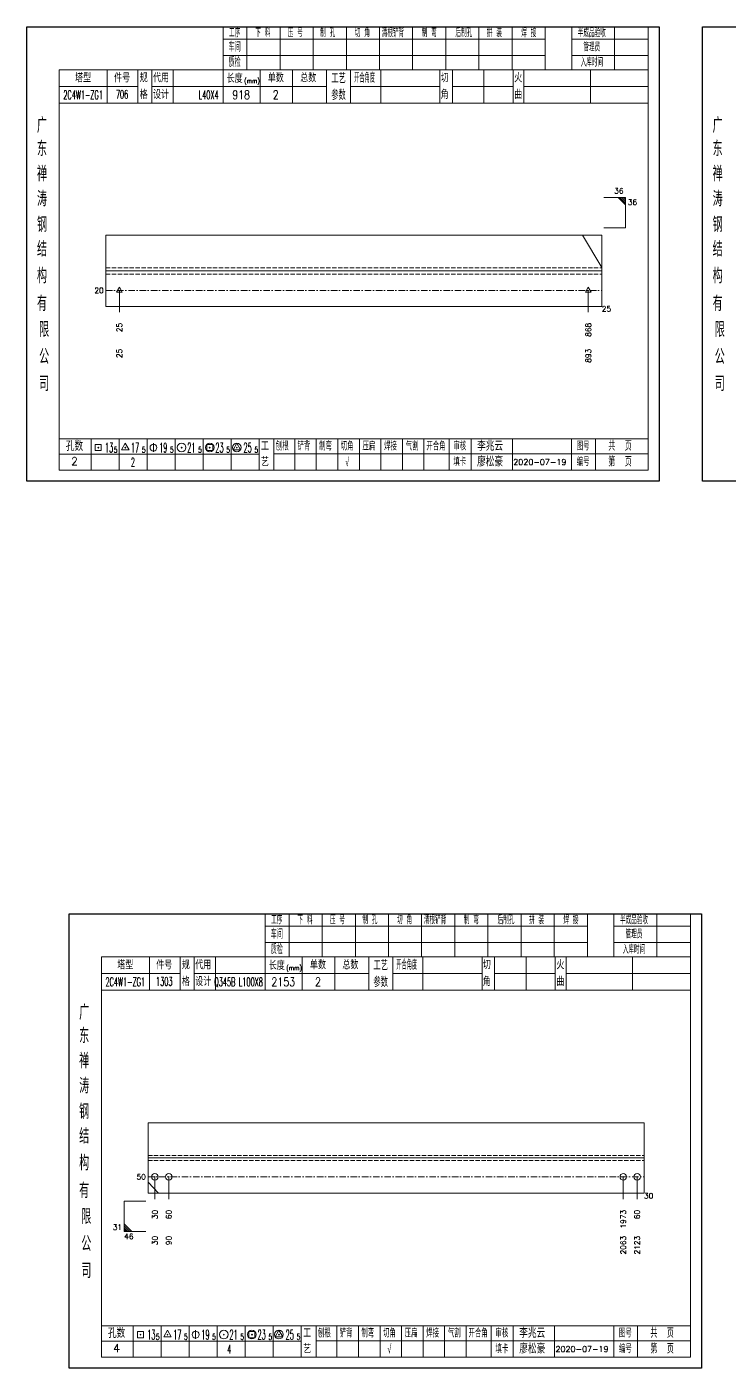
# Model space of a CAD drawing. Extents: x 154981 to 165753, y -86801 to -82885.
# Drawn here: x 157951 to 158275, y -83537 to -82917 of the extents above; entities that cross this region are included whole.
import ezdxf
from ezdxf.enums import TextEntityAlignment as Align

# ---------------------------------------------------------------- set-up
doc = ezdxf.new("R2010")
doc.units = 0
doc.header["$MEASUREMENT"] = 0
doc.linetypes.add('一点画线', pattern=[5.2, 3, -1, 0.2, -1])
doc.linetypes.add('虚线', pattern=[2.75, 2, -0.75])
doc.layers.get('0').update_dxf_attribs({"linetype": 'CONTINUOUS', "lineweight": 25})
for name, color, linetype, lineweight in [('1', 7, 'CONTINUOUS', 25), ('4', 7, 'CONTINUOUS', 25), ('5', 7, 'CONTINUOUS', 25)]:
    doc.layers.add(name, color=color, linetype=linetype, lineweight=lineweight)
doc.styles.get("Standard").update_dxf_attribs({"font": 'simplex.shx', "width": 0.7, "height": 3, "bigfont": 'gbhzfs.shx'})

# ---------------------------------------------------------------- blocks, each defined once
blk = doc.blocks.new('孔17.5')
at = {"layer": '5', "color": 7, "linetype": 'Continuous', "lineweight": 13}
for p, q in [((0, 1), (-0.866, -0.5)), ((-0.1, -0.1), (0.1, 0.1)), ((0.1, -0.1), (-0.1, 0.1)), ((0.866, -0.5), (0, 1)), ((-0.866, -0.5), (0.866, -0.5))]:
    blk.add_line(p, q, dxfattribs=at)
blk = doc.blocks.new('孔21.5')
at = {"layer": '5', "color": 7, "linetype": 'Continuous', "lineweight": 13}
for p, q in [((-0.1, -0.1), (0.1, 0.1)), ((0.1, -0.1), (-0.1, 0.1))]:
    blk.add_line(p, q, dxfattribs=at)
blk.add_circle((0, 0), 1, dxfattribs=at)
blk = doc.blocks.new('CTJGK')
at = {"color": 6, "linetype": 'Continuous'}
for p, q in [((0, 209.97), (292.13, 209.97)), ((0, 0), (0, 209.97)), ((292.13, 209.97), (292.13, 0)), ((292.13, 0), (0, 0))]:
    blk.add_line(p, q, dxfattribs=at)

msp = doc.modelspace()

# ---------------------------------------------------------------- linework, layer by layer
at = {"color": 7, "linetype": 'Continuous', "lineweight": 13}
for p, q in [((158227.39666, -82995.52383), (158217.39666, -82995.52383)), ((158223.89666, -82995.52383), (158227.39666, -82999.02383)), ((158224.77166, -82995.52383), (158227.39666, -82998.14883)), ((158225.64666, -82995.52383), (158227.39666, -82997.27383)), ((158226.52166, -82995.52383), (158227.39666, -82996.39883)), ((158227.39666, -83009.52383), (158227.39666, -82995.52383)), ((158227.39666, -83009.52383), (158217.39666, -83009.52383)), ((158216.39666, -83027.87383), (158207.41117, -83013.02383)), ((157993.50659, -83038.52383), (157993.50659, -83048.52383)), ((158210.15674, -83038.52383), (158210.15674, -83048.52383)), ((158009.93937, -83448.19383), (158009.93937, -83458.49383)), ((158016.32479, -83448.19383), (158016.32479, -83458.49383)), ((158226.29854, -83448.19383), (158226.29854, -83458.49383)), ((158232.68396, -83448.19383), (158232.68396, -83458.49383)), ((158006.74666, -83450.67183), (158011.64215, -83455.69383)), ((157995.74666, -83459.49383), (158005.74666, -83459.49383)), ((157995.74666, -83459.49383), (157995.74666, -83473.49383)), ((157999.24666, -83473.49383), (157995.74666, -83469.99383)), ((157998.37166, -83473.49383), (157995.74666, -83470.86883)), ((157997.49666, -83473.49383), (157995.74666, -83471.74383)), ((157996.62166, -83473.49383), (157995.74666, -83472.61883)), ((157995.74666, -83473.49383), (158005.74666, -83473.49383))]:
    msp.add_line(p, q, dxfattribs=at)
at = {"color": 7, "linetype": 'Continuous', "lineweight": 18}
for p, q in [((157987.26666, -83013.02383), (157987.26666, -83046.02383)), ((157987.26666, -83013.02383), (158216.39666, -83013.02383)), ((158216.39666, -83013.02383), (158216.39666, -83046.02383)), ((157987.26666, -83029.52383), (158216.39666, -83029.52383)), ((158006.74666, -83423.29383), (158006.74666, -83455.69383)), ((158006.74666, -83423.29383), (158235.87666, -83423.29383)), ((158235.87666, -83423.29383), (158235.87666, -83455.69383)), ((158006.74666, -83439.49383), (158235.87666, -83439.49383))]:
    msp.add_line(p, q, dxfattribs=at)
at = {"color": 6, "linetype": '虚线', "lineweight": 18}
for p, q in [((157987.26666, -83028.02383), (158216.39666, -83028.02383)), ((157987.26666, -83031.02383), (158216.39666, -83031.02383)), ((158006.74666, -83438.29383), (158235.87666, -83438.29383)), ((158006.74666, -83440.69383), (158235.87666, -83440.69383))]:
    msp.add_line(p, q, dxfattribs=at)
at = {"color": 1, "linetype": '一点画线', "lineweight": 13}
for p, q in [((157987.26666, -83038.52383), (158216.39666, -83038.52383)), ((158006.74666, -83448.19383), (158235.87666, -83448.19383))]:
    msp.add_line(p, q, dxfattribs=at)
at = {"layer": '1', "color": 7, "linetype": 'Continuous', "lineweight": 18}
for p, q in [((157987.26666, -83046.02383), (158216.39666, -83046.02383)), ((158006.74666, -83455.69383), (158235.87666, -83455.69383))]:
    msp.add_line(p, q, dxfattribs=at)
at = {"layer": '4', "color": 1, "linetype": 'Continuous', "lineweight": 18}
for p, q in [((157950.76666, -82916.69733), (157950.76666, -83126.66733)), ((158242.89666, -82916.69733), (157950.76666, -82916.69733)), ((158041.39666, -82916.69733), (158041.39666, -82936.53733)), ((158052.42666, -82916.69733), (158052.42666, -82936.55733)), ((158067.73666, -82916.69733), (158067.73666, -82936.55733)), ((158083.05666, -82916.69733), (158083.05666, -82936.55733)), ((158098.36666, -82916.69733), (158098.36666, -82936.55733)), ((158113.67666, -82916.69733), (158113.67666, -82936.55733)), ((158128.98666, -82916.69733), (158128.98666, -82936.55733)), ((158144.30666, -82916.69733), (158144.30666, -82936.55733)), ((158159.61666, -82916.69733), (158159.61666, -82936.55733)), ((158174.92666, -82916.69733), (158174.92666, -82936.55733)), ((158190.23666, -82916.69733), (158190.23666, -82936.53733)), ((158190.23666, -82916.69733), (158190.23666, -82936.55733)), ((158202.51666, -82916.69733), (158202.51666, -82936.55733)), ((158222.26666, -82916.69733), (158222.26666, -82936.55733)), ((158237.84666, -82916.69733), (158237.84666, -82936.55733)), ((158242.89666, -82946.49733), (158242.89666, -82916.69733)), ((158262.89666, -82916.69733), (158262.89666, -83126.66733)), ((158555.02666, -82916.69733), (158262.89666, -82916.69733)), ((158190.23666, -82922.42733), (158041.39666, -82922.42733)), ((158237.84666, -82922.42733), (158202.51666, -82922.42733)), ((158190.23666, -82929.90733), (158041.39666, -82929.90733)), ((158237.84666, -82929.90733), (158202.51666, -82929.90733)), ((157965.77666, -82936.55733), (157965.77666, -83121.61733)), ((158237.84666, -82936.55733), (157965.77666, -82936.55733)), ((157987.89666, -82936.54733), (157987.89666, -82951.96733)), ((158002.04666, -82951.96733), (158002.04666, -82936.55733)), ((158008.54666, -82951.96733), (158008.54666, -82936.55733)), ((158018.41666, -82936.55733), (158018.41666, -82951.96733)), ((158041.39666, -82936.53733), (158041.39666, -82951.96733)), ((158058.51666, -82936.55733), (158058.51666, -82951.96733)), ((158073.56666, -82936.55733), (158073.56666, -82951.96733)), ((158089.26666, -82936.55733), (158089.26666, -82951.96733)), ((158100.32666, -82936.55733), (158100.32666, -82951.96733)), ((158114.27666, -82936.55733), (158114.27666, -82951.96733)), ((158141.57666, -82936.55733), (158141.57666, -82951.96733)), ((158147.33666, -82936.55733), (158147.33666, -82951.96733)), ((158161.95666, -82936.55733), (158161.95666, -82951.96733)), ((158175.41666, -82936.55733), (158175.41666, -82951.96733)), ((158180.40666, -82936.55733), (158180.40666, -82951.96733)), ((158211.14666, -82936.55733), (158211.14666, -82951.96733)), ((158237.84666, -83121.61733), (158237.84666, -82936.55733)), ((158002.04666, -82944.31733), (157965.77666, -82944.31733)), ((158089.26666, -82944.26733), (158008.54666, -82944.26733)), ((158100.32666, -82944.26733), (158141.57666, -82944.26733)), ((158147.33666, -82944.26733), (158175.41666, -82944.26733)), ((158180.40666, -82944.26733), (158238.02666, -82944.26733)), ((158242.89666, -83126.66733), (158242.89666, -82946.49733)), ((158238.02666, -82951.96733), (157965.77666, -82951.96733)), ((157965.77666, -83107.08733), (158237.84666, -83107.08733)), ((157980.46666, -83107.08733), (157980.46666, -83121.61733)), ((157993.39666, -83121.61733), (157993.39666, -83107.08733)), ((158006.32666, -83107.08733), (158006.32666, -83121.61733)), ((158019.24666, -83121.61733), (158019.24666, -83107.08733)), ((158032.17666, -83107.08733), (158032.17666, -83121.61733)), ((158045.10666, -83121.61733), (158045.10666, -83107.08733)), ((158058.02666, -83121.61733), (158058.02666, -83107.08733)), ((158064.89666, -83121.61733), (158064.89666, -83107.08733)), ((158074.55666, -83121.61733), (158074.55666, -83107.08733)), ((158084.49666, -83121.61733), (158084.49666, -83107.08733)), ((158094.43666, -83121.61733), (158094.43666, -83107.08733)), ((158104.38666, -83121.61733), (158104.38666, -83107.08733)), ((158114.32666, -83121.61733), (158114.32666, -83107.08733)), ((158124.26666, -83121.61733), (158124.26666, -83107.08733)), ((158134.21666, -83121.61733), (158134.21666, -83107.08733)), ((158145.85666, -83121.61733), (158145.85666, -83107.08733)), ((158156.00666, -83121.61733), (158156.00666, -83107.08733)), ((158175.06666, -83121.61733), (158175.06666, -83107.08733)), ((158202.44666, -83121.61733), (158202.44666, -83107.08733)), ((158213.40666, -83121.61733), (158213.40666, -83107.08733)), ((158058.02666, -83114.21733), (157965.77666, -83114.21733)), ((158064.85666, -83114.05733), (158237.84666, -83114.05733)), ((157950.76666, -83126.66733), (158242.89666, -83126.66733)), ((157965.77666, -83121.61733), (158237.84666, -83121.61733)), ((158262.89666, -83126.66733), (158555.02666, -83126.66733)), ((157970.24666, -83326.66733), (157970.24666, -83536.63733)), ((158262.37666, -83326.66733), (157970.24666, -83326.66733)), ((158060.87666, -83326.66733), (158060.87666, -83346.50733)), ((158071.90666, -83326.66733), (158071.90666, -83346.52733)), ((158087.21666, -83326.66733), (158087.21666, -83346.52733)), ((158102.53666, -83326.66733), (158102.53666, -83346.52733)), ((158117.84666, -83326.66733), (158117.84666, -83346.52733)), ((158133.15666, -83326.66733), (158133.15666, -83346.52733)), ((158148.46666, -83326.66733), (158148.46666, -83346.52733)), ((158163.78666, -83326.66733), (158163.78666, -83346.52733)), ((158179.09666, -83326.66733), (158179.09666, -83346.52733)), ((158194.40666, -83326.66733), (158194.40666, -83346.52733)), ((158209.71666, -83326.66733), (158209.71666, -83346.50733)), ((158209.71666, -83326.66733), (158209.71666, -83346.52733)), ((158221.99666, -83326.66733), (158221.99666, -83346.52733)), ((158241.74666, -83326.66733), (158241.74666, -83346.52733)), ((158257.32666, -83326.66733), (158257.32666, -83346.52733)), ((158262.37666, -83356.46733), (158262.37666, -83326.66733)), ((158209.71666, -83332.39733), (158060.87666, -83332.39733)), ((158257.32666, -83332.39733), (158221.99666, -83332.39733)), ((158209.71666, -83339.87733), (158060.87666, -83339.87733)), ((158257.32666, -83339.87733), (158221.99666, -83339.87733)), ((157985.25666, -83346.52733), (157985.25666, -83531.58733)), ((158257.32666, -83346.52733), (157985.25666, -83346.52733)), ((158007.37666, -83346.51733), (158007.37666, -83361.93733)), ((158021.52666, -83361.93733), (158021.52666, -83346.52733)), ((158028.02666, -83361.93733), (158028.02666, -83346.52733)), ((158037.89666, -83346.52733), (158037.89666, -83361.93733)), ((158060.87666, -83346.50733), (158060.87666, -83361.93733)), ((158077.99666, -83346.52733), (158077.99666, -83361.93733)), ((158093.04666, -83346.52733), (158093.04666, -83361.93733)), ((158108.74666, -83346.52733), (158108.74666, -83361.93733)), ((158119.80666, -83346.52733), (158119.80666, -83361.93733)), ((158133.75666, -83346.52733), (158133.75666, -83361.93733)), ((158161.05666, -83346.52733), (158161.05666, -83361.93733)), ((158166.81666, -83346.52733), (158166.81666, -83361.93733)), ((158181.43666, -83346.52733), (158181.43666, -83361.93733)), ((158194.89666, -83346.52733), (158194.89666, -83361.93733)), ((158199.88666, -83346.52733), (158199.88666, -83361.93733)), ((158230.62666, -83346.52733), (158230.62666, -83361.93733)), ((158257.32666, -83531.58733), (158257.32666, -83346.52733)), ((158021.52666, -83354.28733), (157985.25666, -83354.28733)), ((158108.74666, -83354.23733), (158028.02666, -83354.23733)), ((158119.80666, -83354.23733), (158161.05666, -83354.23733)), ((158166.81666, -83354.23733), (158194.89666, -83354.23733)), ((158199.88666, -83354.23733), (158257.50666, -83354.23733)), ((158262.37666, -83536.63733), (158262.37666, -83356.46733)), ((158257.50666, -83361.93733), (157985.25666, -83361.93733)), ((157985.25666, -83517.05733), (158257.32666, -83517.05733)), ((157999.94666, -83517.05733), (157999.94666, -83531.58733)), ((158012.87666, -83531.58733), (158012.87666, -83517.05733)), ((158025.80666, -83517.05733), (158025.80666, -83531.58733)), ((158038.72666, -83531.58733), (158038.72666, -83517.05733)), ((158051.65666, -83517.05733), (158051.65666, -83531.58733)), ((158064.58666, -83531.58733), (158064.58666, -83517.05733)), ((158077.50666, -83531.58733), (158077.50666, -83517.05733)), ((158084.37666, -83531.58733), (158084.37666, -83517.05733)), ((158094.03666, -83531.58733), (158094.03666, -83517.05733)), ((158103.97666, -83531.58733), (158103.97666, -83517.05733)), ((158113.91666, -83531.58733), (158113.91666, -83517.05733)), ((158123.86666, -83531.58733), (158123.86666, -83517.05733)), ((158133.80666, -83531.58733), (158133.80666, -83517.05733)), ((158143.74666, -83531.58733), (158143.74666, -83517.05733)), ((158153.69666, -83531.58733), (158153.69666, -83517.05733)), ((158165.33666, -83531.58733), (158165.33666, -83517.05733)), ((158175.48666, -83531.58733), (158175.48666, -83517.05733)), ((158194.54666, -83531.58733), (158194.54666, -83517.05733)), ((158221.92666, -83531.58733), (158221.92666, -83517.05733)), ((158232.88666, -83531.58733), (158232.88666, -83517.05733)), ((158077.50666, -83524.18733), (157985.25666, -83524.18733)), ((158084.33666, -83524.02733), (158257.32666, -83524.02733)), ((157970.24666, -83536.63733), (158262.37666, -83536.63733)), ((157985.25666, -83531.58733), (158257.32666, -83531.58733))]:
    msp.add_line(p, q, dxfattribs=at)
at = {"layer": '4', "color": 7, "linetype": 'Continuous', "lineweight": 13}
for p, q in [((157982.35266, -83112.58133), (157982.35266, -83109.75333)), ((157982.35266, -83109.75333), (157985.18066, -83109.75333)), ((157985.18066, -83112.58133), (157982.35266, -83112.58133)), ((157983.56666, -83111.36733), (157983.96666, -83110.96733)), ((157983.96666, -83111.36733), (157983.56666, -83110.96733)), ((157985.18066, -83109.75333), (157985.18066, -83112.58133)), ((157996.26666, -83109.16733), (157994.53466, -83112.16733)), ((157994.53466, -83112.16733), (157997.99866, -83112.16733)), ((157996.06666, -83111.36733), (157996.46666, -83110.96733)), ((157996.46666, -83111.36733), (157996.06666, -83110.96733)), ((157997.99866, -83112.16733), (157996.26666, -83109.16733)), ((158009.26666, -83109.16733), (158009.26666, -83113.16733)), ((158022.06666, -83111.36733), (158022.46666, -83110.96733)), ((158022.46666, -83111.36733), (158022.06666, -83110.96733)), ((158033.85266, -83112.58133), (158033.85266, -83109.75333)), ((158033.85266, -83109.75333), (158036.68066, -83109.75333)), ((158036.68066, -83112.58133), (158033.85266, -83112.58133)), ((158035.06666, -83111.36733), (158035.46666, -83110.96733)), ((158035.46666, -83111.36733), (158035.06666, -83110.96733)), ((158036.68066, -83109.75333), (158036.68066, -83112.58133)), ((158047.76666, -83109.16733), (158046.03466, -83112.16733)), ((158046.03466, -83112.16733), (158049.49866, -83112.16733)), ((158047.56666, -83111.36733), (158047.96666, -83110.96733)), ((158047.96666, -83111.36733), (158047.56666, -83110.96733)), ((158049.49866, -83112.16733), (158047.76666, -83109.16733)), ((158001.83266, -83522.55133), (158001.83266, -83519.72333)), ((158001.83266, -83519.72333), (158004.66066, -83519.72333)), ((158004.66066, -83522.55133), (158001.83266, -83522.55133)), ((158003.04666, -83521.33733), (158003.44666, -83520.93733)), ((158003.44666, -83521.33733), (158003.04666, -83520.93733)), ((158004.66066, -83519.72333), (158004.66066, -83522.55133)), ((158015.74666, -83519.13733), (158014.01466, -83522.13733)), ((158014.01466, -83522.13733), (158017.47866, -83522.13733)), ((158015.54666, -83521.33733), (158015.94666, -83520.93733)), ((158015.94666, -83521.33733), (158015.54666, -83520.93733)), ((158017.47866, -83522.13733), (158015.74666, -83519.13733)), ((158028.74666, -83519.13733), (158028.74666, -83523.13733)), ((158041.54666, -83521.33733), (158041.94666, -83520.93733)), ((158041.94666, -83521.33733), (158041.54666, -83520.93733)), ((158053.33266, -83522.55133), (158053.33266, -83519.72333)), ((158053.33266, -83519.72333), (158056.16066, -83519.72333)), ((158056.16066, -83522.55133), (158053.33266, -83522.55133)), ((158054.54666, -83521.33733), (158054.94666, -83520.93733)), ((158054.94666, -83521.33733), (158054.54666, -83520.93733)), ((158056.16066, -83519.72333), (158056.16066, -83522.55133)), ((158067.24666, -83519.13733), (158065.51466, -83522.13733)), ((158065.51466, -83522.13733), (158068.97866, -83522.13733)), ((158067.04666, -83521.33733), (158067.44666, -83520.93733)), ((158067.44666, -83521.33733), (158067.04666, -83520.93733)), ((158068.97866, -83522.13733), (158067.24666, -83519.13733))]:
    msp.add_line(p, q, dxfattribs=at)
for centre, radius in [((158009.26666, -83111.16733), 1.6), ((158022.26666, -83111.16733), 2), ((158035.26666, -83111.16733), 2), ((158047.76666, -83111.16733), 2), ((158028.74666, -83521.13733), 1.6), ((158041.74666, -83521.13733), 2), ((158054.74666, -83521.13733), 2), ((158067.24666, -83521.13733), 2)]:
    msp.add_circle(centre, radius, dxfattribs=at)

# ---------------------------------------------------------------- block references
at = {"color": 0, "linetype": 'Continuous'}
for p in [(157950.76666, -83126.66733), (158262.89666, -83126.66733), (157970.24666, -83536.63733)]:
    msp.add_blockref('CTJGK', p, dxfattribs=at)
at = {"layer": '1', "color": 4, "linetype": 'Continuous', "lineweight": 9, "xscale": 1.5, "yscale": 1.5, "zscale": 1.5}
for name, p in [('孔17.5', (157993.50659, -83038.52383)), ('孔17.5', (158210.15674, -83038.52383)), ('孔21.5', (158009.93937, -83448.19383)), ('孔21.5', (158016.32479, -83448.19383)), ('孔21.5', (158226.29854, -83448.19383)), ('孔21.5', (158232.68396, -83448.19383))]:
    msp.add_blockref(name, p, dxfattribs=at)

# ---------------------------------------------------------------- texts
at = {"color": 7, "linetype": 'Continuous', "lineweight": 13}
for s, p in [('36', (158226.39666, -82994.52383)), ('31', (157994.74666, -83473.49383))]:
    msp.add_text(s, height=2.5, dxfattribs=at).set_placement(p, align=Align.BOTTOM_RIGHT)
for s, p in [('36', (158228.39666, -82996.52383)), ('46', (157995.74666, -83474.49383))]:
    msp.add_text(s, height=2.5, dxfattribs=at).set_placement(p, align=Align.TOP_LEFT)
for s, p in [('20', (157986.26666, -83038.52383)), ('50', (158005.74666, -83448.19383))]:
    msp.add_text(s, height=2.5, dxfattribs=at).set_placement(p, align=Align.MIDDLE_RIGHT)
at = {"layer": '1', "color": 7, "linetype": 'Continuous', "lineweight": 13}
for s, p in [('25', (158216.39666, -83047.02383)), ('30', (158235.87666, -83456.99383))]:
    msp.add_text(s, height=2.5, dxfattribs=at).set_placement(p, align=Align.MIDDLE_LEFT)
at = {"layer": '1', "color": 4, "linetype": 'Continuous', "lineweight": 9}
for s, p in [('25', (157993.50659, -83053.52383)), ('868', (158210.15674, -83053.52383)), ('30', (158009.93937, -83463.49383)), ('60', (158016.32479, -83463.49383)), ('1973', (158226.29854, -83463.49383)), ('60', (158232.68396, -83463.49383))]:
    msp.add_text(s, height=2.5, rotation=90, dxfattribs=at).set_placement(p, align=Align.MIDDLE_RIGHT)
at = {"layer": '1', "color": 7, "linetype": 'Continuous', "lineweight": 13}
for s, p in [('25', (157993.50659, -83065.52383)), ('893', (158210.15674, -83065.52383)), ('30', (158009.93937, -83475.49383)), ('90', (158016.32479, -83475.49383)), ('2063', (158226.29854, -83475.49383)), ('2123', (158232.68396, -83475.49383))]:
    msp.add_text(s, height=2.5, rotation=90, dxfattribs=at).set_placement(p, align=Align.MIDDLE_RIGHT)
at = {"layer": '4', "color": 1, "linetype": 'Continuous', "lineweight": 25}
for s, height, width, p in [('工序', 3.7, 0.7, (158046.76666, -82919.56733)), ('下 料', 3.7, 0.7, (158059.76666, -82919.56733)), ('压 号', 3.7, 0.7, (158074.76666, -82919.56733)), ('制 孔', 3.7, 0.7, (158089.76666, -82919.56733)), ('切 角', 3.7, 0.7, (158105.76666, -82919.56733)), ('清根铲背 ', 3.7, 0.7, (158120.76666, -82919.56733)), (' 制 弯', 3.7, 0.7, (158135.76666, -82919.56733)), (' 后制孔', 3.7, 0.7, (158151.76666, -82919.56733)), ('拼 装', 3.7, 0.7, (158166.76666, -82919.56733)), (' 焊 接', 3.7, 0.7, (158181.76666, -82919.56733)), ('半成品验收', 3.7, 0.7, (158211.76666, -82919.56733)), ('车间', 4, 0.7, (158046.76666, -82926.16733)), ('管理员', 3.7, 0.7, (158211.76666, -82926.16733)), ('质检', 4, 0.7, (158046.76666, -82933.22733)), ('入库时间', 3.7, 0.7, (158211.76666, -82933.22733)), ('(mm)', 2.24, 0.7, (158054.76666, -82941.66733)), ('工艺', 4.8, 0.7, (158094.76666, -82940.40733)), ('开合角度', 4, 0.6, (158106.76666, -82940.40733)), ('2C4W1-ZG1', 4, 0.5, (157976.76666, -82948.14733)), ('706', 4, 0.5, (157994.76666, -82947.89733)), ('L40X4', 4, 0.5, (158034.76666, -82948.16733)), ('918', 4, 0.8, (158049.76666, -82948.11733)), ('2', 4, 0.8, (158065.76666, -82948.11733)), ('参数', 4.8, 0.7, (158094.76666, -82948.11733)), ('广', 6.96, 0.7, (157957.76666, -82962.19733)), ('广', 6.96, 0.7, (158269.89666, -82962.19733)), ('东', 6.96, 0.7, (157957.76666, -82972.98733)), ('东', 6.96, 0.7, (158269.89666, -82972.98733)), ('禅', 6.96, 0.7, (157957.76666, -82984.57733)), ('禅', 6.96, 0.7, (158269.89666, -82984.57733)), ('涛', 6.96, 0.7, (157957.76666, -82996.17733)), ('涛', 6.96, 0.7, (158269.89666, -82996.17733)), ('钢', 6.96, 0.7, (157957.76666, -83008.06733)), ('钢', 6.96, 0.7, (158269.89666, -83008.06733)), ('结', 6.96, 0.7, (157957.76666, -83019.37733)), ('结', 6.96, 0.7, (158269.89666, -83019.37733)), ('构', 6.96, 0.7, (157957.76666, -83031.75733)), ('构', 6.96, 0.7, (158269.89666, -83031.75733)), ('有', 6.96, 0.7, (157957.76666, -83044.56733)), ('有', 6.96, 0.7, (158269.89666, -83044.56733)), ('限', 6.96, 0.7, (157958.76666, -83056.56733)), ('限', 6.96, 0.7, (158270.89666, -83056.56733)), ('公', 6.96, 0.7, (157958.76666, -83069.10733)), ('公', 6.96, 0.7, (158270.89666, -83069.10733)), ('司', 6.96, 0.7, (157958.76666, -83081.58733)), ('司', 6.96, 0.7, (158270.89666, -83081.58733)), ('13', 4.47, 0.5, (157988.76666, -83111.16733)), ('17', 4.47, 0.5, (158000.76666, -83111.16733)), ('19', 4.47, 0.5, (158013.76666, -83111.16733)), ('21', 4.47, 0.5, (158026.76666, -83111.16733)), ('23', 4.47, 0.5, (158039.76666, -83111.16733)), ('25', 4.47, 0.5, (158052.76666, -83111.16733)), ('刨根', 3.7, 0.8, (158068.76666, -83110.56733)), ('铲背', 3.7, 0.8, (158078.76666, -83110.56733)), ('制弯', 3.7, 0.8, (158088.76666, -83110.56733)), ('切角', 3.7, 0.8, (158098.76666, -83110.56733)), ('压扁', 3.7, 0.8, (158108.76666, -83110.56733)), ('焊接', 3.7, 0.8, (158118.76666, -83110.56733)), ('气割', 3.7, 0.8, (158128.76666, -83110.56733)), ('开合角', 3.7, 0.8, (158139.76666, -83110.56733)), ('审核', 3.7, 0.8, (158150.76666, -83110.56733)), ('图号', 3.7, 0.8, (158207.76666, -83110.56733)), ('共  页', 4, 0.8, (158224.76666, -83110.56733)), ('5', 2.68, 0.6, (157991.76666, -83112.16733)), ('5', 2.68, 0.6, (158004.76666, -83112.16733)), ('5', 2.68, 0.6, (158017.76666, -83112.16733)), ('5', 2.68, 0.6, (158030.76666, -83112.16733)), ('5', 2.68, 0.6, (158043.76666, -83112.16733)), ('5', 2.68, 0.6, (158056.76666, -83112.16733)), ('√', 4, 0.6, (158098.76666, -83117.83733)), ('2', 4, 0.5, (157999.76666, -83117.91733)), ('填卡', 3.7, 0.8, (158150.76666, -83117.83733)), ('编号', 3.7, 0.8, (158207.76666, -83117.83733)), ('第  页', 4, 0.8, (158224.76666, -83117.83733)), ('工序', 3.7, 0.7, (158066.24666, -83329.53733)), ('下 料', 3.7, 0.7, (158079.24666, -83329.53733)), ('压 号', 3.7, 0.7, (158094.24666, -83329.53733)), ('制 孔', 3.7, 0.7, (158109.24666, -83329.53733)), ('切 角', 3.7, 0.7, (158125.24666, -83329.53733)), ('清根铲背 ', 3.7, 0.7, (158140.24666, -83329.53733)), (' 制 弯', 3.7, 0.7, (158155.24666, -83329.53733)), (' 后制孔', 3.7, 0.7, (158171.24666, -83329.53733)), ('拼 装', 3.7, 0.7, (158186.24666, -83329.53733)), (' 焊 接', 3.7, 0.7, (158201.24666, -83329.53733)), ('半成品验收', 3.7, 0.7, (158231.24666, -83329.53733)), ('车间', 4, 0.7, (158066.24666, -83336.13733)), ('管理员', 3.7, 0.7, (158231.24666, -83336.13733)), ('质检', 4, 0.7, (158066.24666, -83343.19733)), ('入库时间', 3.7, 0.7, (158231.24666, -83343.19733)), ('(mm)', 2.24, 0.7, (158074.24666, -83351.63733)), ('工艺', 4.8, 0.7, (158114.24666, -83350.37733)), ('开合角度', 4, 0.6, (158126.24666, -83350.37733)), ('2C4W1-ZG1', 4, 0.5, (157996.24666, -83358.11733)), ('1303', 4, 0.5, (158014.24666, -83357.86733)), ('Q345B', 4, 0.5, (158042.24666, -83358.13733)), ('L100X8', 4, 0.5, (158054.24666, -83358.13733)), ('2153', 4, 0.8, (158069.24666, -83358.08733)), ('2', 4, 0.8, (158085.24666, -83358.08733)), ('参数', 4.8, 0.7, (158114.24666, -83358.08733)), ('广', 6.96, 0.7, (157977.24666, -83372.16733)), ('东', 6.96, 0.7, (157977.24666, -83382.95733)), ('禅', 6.96, 0.7, (157977.24666, -83394.54733)), ('涛', 6.96, 0.7, (157977.24666, -83406.14733)), ('钢', 6.96, 0.7, (157977.24666, -83418.03733)), ('结', 6.96, 0.7, (157977.24666, -83429.34733)), ('构', 6.96, 0.7, (157977.24666, -83441.72733)), ('有', 6.96, 0.7, (157977.24666, -83454.53733)), ('限', 6.96, 0.7, (157978.24666, -83466.53733)), ('公', 6.96, 0.7, (157978.24666, -83479.07733)), ('司', 6.96, 0.7, (157978.24666, -83491.55733)), ('刨根', 3.7, 0.8, (158088.24666, -83520.53733)), ('铲背', 3.7, 0.8, (158098.24666, -83520.53733)), ('制弯', 3.7, 0.8, (158108.24666, -83520.53733)), ('切角', 3.7, 0.8, (158118.24666, -83520.53733)), ('焊接', 3.7, 0.8, (158138.24666, -83520.53733)), ('气割', 3.7, 0.8, (158148.24666, -83520.53733)), ('开合角', 3.7, 0.8, (158159.24666, -83520.53733)), ('审核', 3.7, 0.8, (158170.24666, -83520.53733)), ('共  页', 4, 0.8, (158244.24666, -83520.53733)), ('13', 4.47, 0.5, (158008.24666, -83521.13733)), ('5', 2.68, 0.6, (158011.24666, -83522.13733)), ('17', 4.47, 0.5, (158020.24666, -83521.13733)), ('5', 2.68, 0.6, (158024.24666, -83522.13733)), ('19', 4.47, 0.5, (158033.24666, -83521.13733)), ('5', 2.68, 0.6, (158037.24666, -83522.13733)), ('21', 4.47, 0.5, (158046.24666, -83521.13733)), ('5', 2.68, 0.6, (158050.24666, -83522.13733)), ('23', 4.47, 0.5, (158059.24666, -83521.13733)), ('5', 2.68, 0.6, (158063.24666, -83522.13733)), ('25', 4.47, 0.5, (158072.24666, -83521.13733)), ('5', 2.68, 0.6, (158076.24666, -83522.13733)), ('压扁', 3.7, 0.8, (158128.24666, -83520.53733)), ('图号', 3.7, 0.8, (158227.24666, -83520.53733)), ('4', 4, 0.5, (158044.24666, -83527.88733)), ('√', 4, 0.6, (158118.24666, -83527.80733)), ('填卡', 3.7, 0.8, (158170.24666, -83527.80733)), ('编号', 3.7, 0.8, (158227.24666, -83527.80733)), ('第  页', 4, 0.8, (158244.24666, -83527.80733))]:
    msp.add_text(s, height=height, dxfattribs=dict(at, width=width)).set_placement(p, align=Align.MIDDLE_CENTER)
for s, height, p in [('塔型', 3.7, (157976.76666, -82940.43733)), ('件号', 3.7, (157994.76666, -82940.43733)), ('规', 3.7, (158004.76666, -82940.40733)), ('代用', 3.7, (158012.76666, -82940.40733)), ('长度', 3.7, (158046.76666, -82940.66733)), ('单数', 3.7, (158065.76666, -82940.40733)), ('总数', 3.7, (158080.76666, -82940.40733)), ('切', 3.7, (158143.76666, -82940.40733)), ('火', 3.7, (158177.76666, -82940.40733)), ('格', 3.7, (158004.76666, -82948.11733)), ('设计', 3.7, (158012.76666, -82948.11733)), ('角', 3.7, (158143.76666, -82948.11733)), ('曲', 3.7, (158177.76666, -82948.11733)), ('孔数', 4, (157972.76666, -83110.64733)), ('工', 3.7, (158060.76666, -83110.56733)), ('李兆云', 4, (158164.76666, -83110.56733)), ('2', 3.7, (157972.76666, -83117.47733)), ('艺', 3.7, (158060.76666, -83117.91733)), ('廖松豪', 4, (158164.76666, -83117.83733)), ('2020-07-19', 2.7, (158187.76666, -83117.83733)), ('塔型', 3.7, (157996.24666, -83350.40733)), ('件号', 3.7, (158014.24666, -83350.40733)), ('规', 3.7, (158024.24666, -83350.37733)), ('代用', 3.7, (158032.24666, -83350.37733)), ('长度', 3.7, (158066.24666, -83350.63733)), ('单数', 3.7, (158085.24666, -83350.37733)), ('总数', 3.7, (158100.24666, -83350.37733)), ('切', 3.7, (158163.24666, -83350.37733)), ('火', 3.7, (158197.24666, -83350.37733)), ('格', 3.7, (158024.24666, -83358.08733)), ('设计', 3.7, (158032.24666, -83358.08733)), ('角', 3.7, (158163.24666, -83358.08733)), ('曲', 3.7, (158197.24666, -83358.08733)), ('孔数', 4, (157992.24666, -83520.61733)), ('李兆云', 4, (158184.24666, -83520.53733)), ('工', 3.7, (158080.24666, -83520.53733)), ('4', 3.7, (157992.24666, -83527.44733)), ('艺', 3.7, (158080.24666, -83527.88733)), ('廖松豪', 4, (158184.24666, -83527.80733)), ('2020-07-19', 2.7, (158207.24666, -83527.80733))]:
    msp.add_text(s, height=height, dxfattribs=at).set_placement(p, align=Align.MIDDLE_CENTER)

doc.saveas('drawing.dxf')
